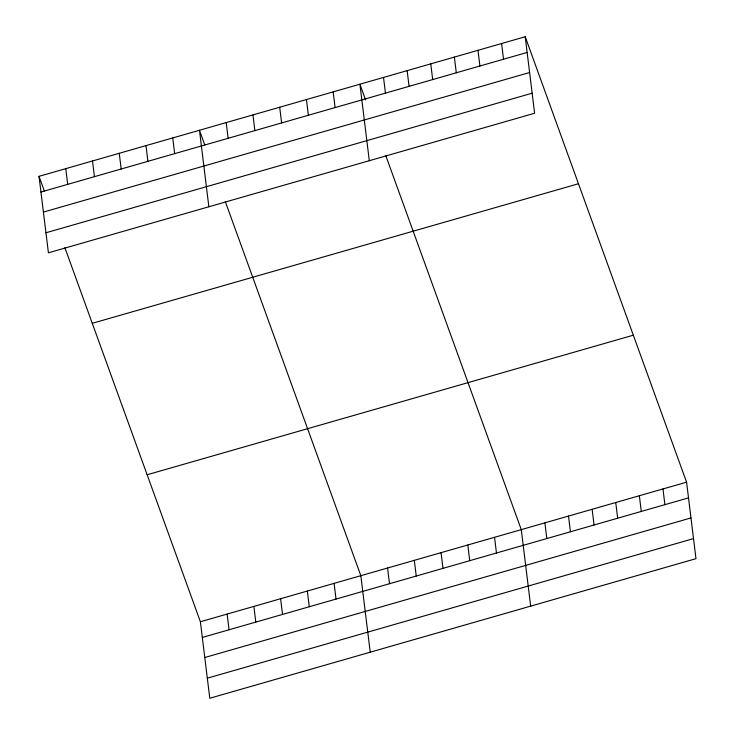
<?xml version="1.0" encoding="UTF-8"?>
<svg xmlns="http://www.w3.org/2000/svg" width="735" height="735" viewBox="0 0 735 735"><rect width="100%" height="100%" fill="white"/><g stroke="black" fill="none" stroke-linecap="round" stroke-linejoin="round"><path stroke-width="1.1" d="M525.213 36.75L534.611 113.245L48.418 252.822L39.019 176.326L525.213 36.75L686.582 482.178L695.981 558.673L209.787 698.25L200.389 621.755L64.891 247.723M40.949 192.028L527.142 52.451M43.411 212.093L529.604 72.517M45.956 232.765L532.149 93.189M92.27 323.317L578.473 183.741M147.138 474.764L633.331 335.188M200.389 621.755L686.582 482.178M202.318 637.456L688.511 497.88M204.78 657.522L690.974 517.936M207.316 678.184L693.509 538.608M365.617 99.951L359.911 84.203L369.301 160.699M385.774 155.6L521.28 529.632L530.67 606.127M204.789 144.97L199.47 130.27L208.859 206.765M225.333 201.666L360.83 575.689L370.229 652.193M39.019 176.326L44.348 191.026M662.97 488.959L664.899 504.66M639.358 495.739L641.278 511.441M615.737 502.51L617.666 518.221M592.125 509.291L594.055 524.992M568.504 516.071L570.433 531.772M501.601 43.53L503.53 59.232M544.892 522.851L546.822 538.553M477.989 50.311L479.918 66.012M454.368 57.091L456.297 72.793M494.536 537.313L496.465 553.014M430.756 63.871L432.685 79.573M467.8 544.984L469.729 560.686M407.144 70.652L409.073 86.353M383.523 77.423L385.452 93.134M441.055 552.665L442.985 568.366M414.319 560.336L416.24 576.038M333.166 91.884L335.096 107.586M387.575 568.017L389.504 583.719M306.431 99.556L308.36 115.266M279.686 107.236L281.615 122.938M334.094 583.37L336.024 599.071M252.95 114.917L254.88 130.619M307.349 591.05L309.279 606.752M226.205 122.589L228.135 138.29M280.614 598.722L282.543 614.423M253.869 606.403L255.798 622.104M172.725 137.941L174.654 153.643M227.133 614.074L229.063 629.776M145.989 145.622L147.91 161.323M119.245 153.293L121.174 169.004M92.509 160.974L94.429 176.676M65.764 168.655L67.694 184.356"/></g></svg>
